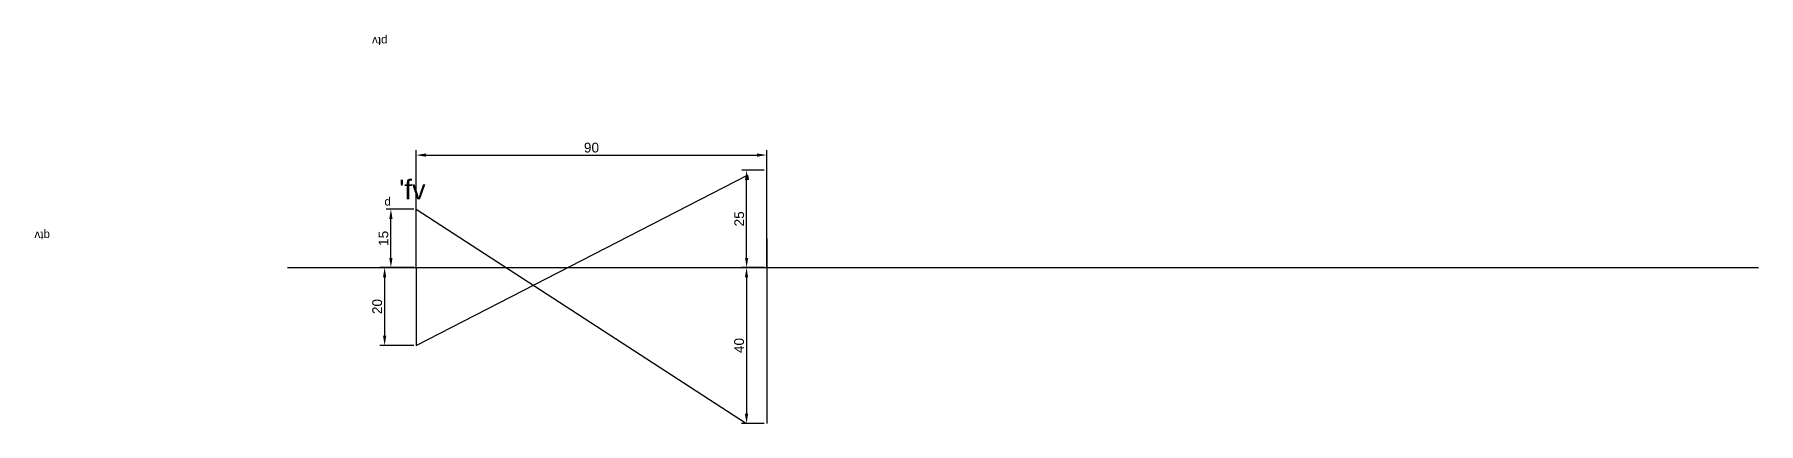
# Model space of a CAD drawing. Header units: millimetres. Extents: x 69 to 3180, y -28 to 380.
# Drawn here: x 860.6 to 1303.4, y 49.2 to 149 of the extents above; entities that cross this region are included whole.
import ezdxf

# ---------------------------------------------------------------- set-up
doc = ezdxf.new("R2010")
doc.units = ezdxf.units.MM
doc.header["$PDMODE"] = 35
doc.styles.get("Standard").update_dxf_attribs({"font": 'arial.ttf'})
doc.dimstyles.new('ISO-25', dxfattribs={"dimtxt": 2.5, "dimasz": 2.5, "dimexe": 1.25, "dimexo": 0.625, "dimtad": 1, "dimtxsty": 'Standard', "dimcen": 2.5, "dimadec": 0, "dimazin": 0, "dimtfac": 1, "dimtmove": 0, "dimatfit": 3, "dimfxl": 1, "dimarcsym": 0})

# ---------------------------------------------------------------- blocks, each defined once
blk = doc.blocks.new('*D18')
at = {"color": 0, "lineweight": -2, "transparency": 16777216}
for p, q in [((958.02, 104.22), (950.89, 104.22)), ((952.14, 91.72), (952.14, 101.72)), ((958.02, 89.22), (950.89, 89.22))]:
    blk.add_line(p, q, dxfattribs=at)
at = {"color": 0, "transparency": 16777216}
for points in [[(951.72, 101.72), (952.56, 101.72), (952.14, 104.22)], [(951.72, 91.72), (952.56, 91.72), (952.14, 89.22)]]:
    blk.add_solid(points, dxfattribs=at)
at = {"layer": 'Defpoints', "color": 0, "transparency": 16777216}
for p in [(952.14, 104.22), (958.65, 104.22), (958.65, 89.22)]:
    blk.add_point(p, dxfattribs=at)
at = {"color": 0, "transparency": 16777216, "insert": (950.24, 96.72), "char_height": 2.5, "attachment_point": 5, "rotation": 90}
blk.add_mtext('15', dxfattribs=at)
blk = doc.blocks.new('*D19')
at = {"color": 0, "lineweight": -2, "transparency": 16777216}
for p, q in [((958.02, 89.22), (949.28, 89.22)), ((950.53, 86.72), (950.53, 71.72)), ((958.02, 69.22), (949.28, 69.22))]:
    blk.add_line(p, q, dxfattribs=at)
at = {"color": 0, "transparency": 16777216}
for points in [[(950.11, 86.72), (950.94, 86.72), (950.53, 89.22)], [(950.11, 71.72), (950.94, 71.72), (950.53, 69.22)]]:
    blk.add_solid(points, dxfattribs=at)
at = {"layer": 'Defpoints', "color": 0, "transparency": 16777216}
for p in [(958.65, 89.22), (950.53, 69.22), (958.65, 69.22)]:
    blk.add_point(p, dxfattribs=at)
at = {"color": 0, "transparency": 16777216, "insert": (948.62, 79.22), "char_height": 2.5, "attachment_point": 5, "rotation": 90}
blk.add_mtext('20', dxfattribs=at)
blk = doc.blocks.new('*D20')
at = {"color": 0, "lineweight": -2, "transparency": 16777216}
for p, q in [((958.65, 97.35), (958.65, 119.34)), ((961.15, 118.09), (1046.15, 118.09)), ((1048.65, 97.35), (1048.65, 119.34))]:
    blk.add_line(p, q, dxfattribs=at)
at = {"color": 0, "transparency": 16777216}
for points in [[(961.15, 118.51), (961.15, 117.67), (958.65, 118.09)], [(1046.15, 118.51), (1046.15, 117.67), (1048.65, 118.09)]]:
    blk.add_solid(points, dxfattribs=at)
at = {"layer": 'Defpoints', "color": 0, "transparency": 16777216}
for p in [(1048.65, 118.09), (958.65, 96.72), (1048.65, 96.72)]:
    blk.add_point(p, dxfattribs=at)
at = {"color": 0, "transparency": 16777216, "insert": (1003.65, 119.99), "char_height": 2.5, "attachment_point": 5}
blk.add_mtext('90', dxfattribs=at)
blk = doc.blocks.new('*D21')
at = {"color": 0, "lineweight": -2, "transparency": 16777216}
for p, q in [((1048.02, 114.22), (1042.25, 114.22)), ((1043.5, 91.72), (1043.5, 111.72)), ((1048.02, 89.22), (1042.25, 89.22))]:
    blk.add_line(p, q, dxfattribs=at)
at = {"color": 0, "transparency": 16777216}
for points in [[(1043.08, 111.72), (1043.91, 111.72), (1043.5, 114.22)], [(1043.08, 91.72), (1043.91, 91.72), (1043.5, 89.22)]]:
    blk.add_solid(points, dxfattribs=at)
at = {"layer": 'Defpoints', "color": 0, "transparency": 16777216}
for p in [(1043.5, 114.22), (1048.65, 114.22), (1048.65, 89.22)]:
    blk.add_point(p, dxfattribs=at)
at = {"color": 0, "transparency": 16777216, "insert": (1041.6, 101.72), "char_height": 2.5, "attachment_point": 5, "rotation": 90}
blk.add_mtext('25', dxfattribs=at)
blk = doc.blocks.new('*D22')
at = {"color": 0, "lineweight": -2, "transparency": 16777216}
for p, q in [((1048.02, 89.22), (1042.22, 89.22)), ((1043.47, 86.72), (1043.47, 51.72)), ((1048.02, 49.22), (1042.22, 49.22))]:
    blk.add_line(p, q, dxfattribs=at)
at = {"color": 0, "transparency": 16777216}
for points in [[(1043.05, 86.72), (1043.88, 86.72), (1043.47, 89.22)], [(1043.05, 51.72), (1043.88, 51.72), (1043.47, 49.22)]]:
    blk.add_solid(points, dxfattribs=at)
at = {"layer": 'Defpoints', "color": 0, "transparency": 16777216}
for p in [(1048.65, 89.22), (1043.47, 49.22), (1048.65, 49.22)]:
    blk.add_point(p, dxfattribs=at)
at = {"color": 0, "transparency": 16777216, "insert": (1041.57, 69.22), "char_height": 2.5, "attachment_point": 5, "rotation": 90}
blk.add_mtext('40', dxfattribs=at)

msp = doc.modelspace()

# ---------------------------------------------------------------- linework, layer by layer
for p, q in [((958.649, 69.22), (1043.706, 112.97)), ((1043.706, 112.97), (1043.915, 111.72)), ((1048.649, 89.22), (1048.649, 114.22)), ((958.649, 89.22), (958.649, 104.22)), ((958.649, 104.22), (1043.467, 49.22)), ((1048.649, 96.72), (1048.649, 89.22)), ((925.562, 89.22), (1303.372, 89.22)), ((958.649, 89.22), (958.649, 69.22)), ((958.649, 89.22), (1048.649, 89.22)), ((958.649, 89.22), (1048.649, 89.22)), ((958.649, 89.22), (958.649, 89.22)), ((1048.649, 89.22), (1048.649, 49.22)), ((1043.467, 49.22), (1043.467, 49.22))]:
    msp.add_line(p, q)

# ---------------------------------------------------------------- texts
for s, height, p in [('ptv', 2.1352, (951.269, 148.378)), ('p', 2.135, (952.14, 106.775)), ('qtv', 2.1352, (864.569, 98.455))]:
    msp.add_text(s, height=height, rotation=180).set_placement(p)
msp.add_text("'fv", height=5).set_placement((954.275, 106.775))

# ---------------------------------------------------------------- dimensions: what is measured, and where the dimension line sits
dim = msp.add_linear_dim(base=(1048.649, 118.089), p1=(958.649, 96.72), p2=(1048.649, 96.72), dimstyle='ISO-25')
dim.commit()
dim.dimension.update_dxf_attribs({"geometry": '*D20', "text_midpoint": (1003.649, 119.991)})
for base, p1, p2, picture, middle in [((1043.498, 114.22), (1048.649, 89.22), (1048.649, 114.22), '*D21', (1041.597, 101.72)), ((952.14, 104.22), (958.649, 89.22), (958.649, 104.22), '*D18', (950.239, 96.72)), ((950.525, 69.22), (958.649, 89.22), (958.649, 69.22), '*D19', (948.624, 79.22)), ((1043.467, 49.22), (1048.649, 89.22), (1048.649, 49.22), '*D22', (1041.565, 69.22))]:
    dim = msp.add_linear_dim(base=base, p1=p1, p2=p2, angle=90, dimstyle='ISO-25')
    dim.commit()
    dim.dimension.update_dxf_attribs({"geometry": picture, "text_midpoint": middle})

doc.saveas('drawing.dxf')
